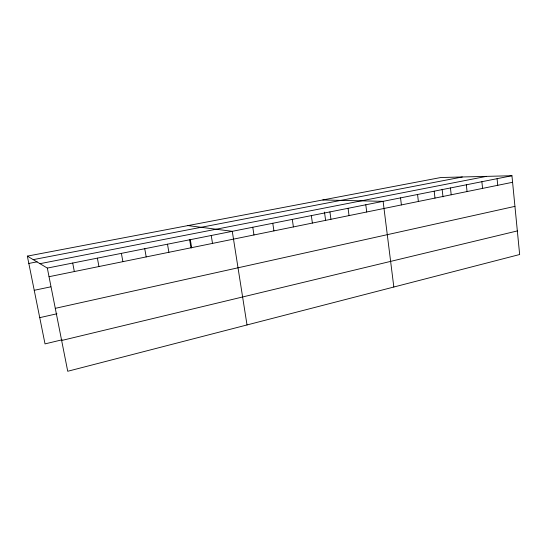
<?xml version="1.0" encoding="UTF-8"?>
<svg xmlns="http://www.w3.org/2000/svg" width="547" height="547" viewBox="0 0 547 547"><rect width="100%" height="100%" fill="white"/><g stroke="black" fill="none" stroke-linecap="round" stroke-linejoin="round"><path stroke-width="0.82" d="M62.098 339.796L45.025 343.892L27.35 256.126L440.82 177.515L511.944 175.731L519.65 254.519L67.725 371.269L47.329 268.085L27.35 256.126M61.64 340.487L517.346 230.923M39.74 317.65L56.956 313.773M55.288 308.337L514.939 206.363M34.235 290.293L50.775 286.833M49.032 276.707L512.587 182.281M47.329 268.085L511.944 175.731M39.972 263.681L486.427 176.373M28.82 263.442L37.162 261.822M33.223 259.64L462.331 176.975M322.805 199.956L383.112 201.337L393.833 287.025M187.97 225.59L232.277 231.319L247.018 324.952M72.703 263.039L74.337 271.558M97.38 258.136L98.945 266.539M121.386 253.364L122.89 261.664M144.75 248.721L146.193 256.919M167.498 244.194L168.886 252.297M190.322 239.716L191.689 247.941M189.652 239.791L190.985 247.791M211.238 235.504L212.516 243.408M252.782 227.244L253.965 234.964M272.782 223.265L273.924 230.902M292.296 219.388L293.39 226.937M311.339 215.607L312.385 223.067M329.923 211.908L330.928 219.285M324.474 212.092L325.643 220.55M348.07 208.304L349.041 215.6M365.793 204.776L366.722 211.997M400.541 197.87L401.395 204.934M417.559 194.493L418.387 201.474M434.195 191.183L434.981 198.089M442.133 189.221L442.995 196.858M450.448 187.949L451.207 194.787M466.338 184.79L467.07 191.553M481.88 181.707L482.577 188.394M497.079 178.684L497.743 185.303"/></g></svg>
